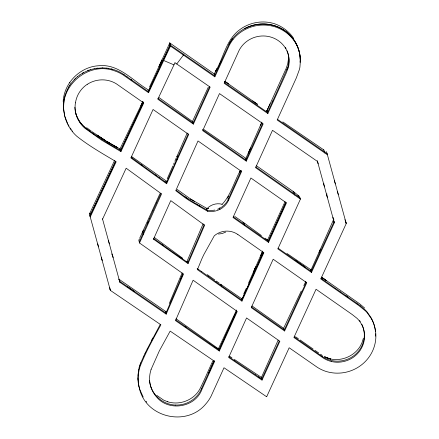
<?xml version="1.0" encoding="UTF-8"?>
<svg xmlns="http://www.w3.org/2000/svg" width="439" height="439" viewBox="0 0 439 439"><rect width="100%" height="100%" fill="white"/><g stroke="black" fill="none" stroke-linecap="round" stroke-linejoin="round"><path stroke-width="0.66" d="M109.651 287.325L110.085 289.29M110.096 289.339L110.37 290.404L89.951 215.878L89.501 213.958L89.984 213.167M300.133 61.515L300.155 58.821A37.82 36.459 -14.3 0 0 244.726 28.562A38.385 37.002 -14.3 0 0 242.438 29.857A37.738 36.382 -14.3 0 0 236.1 34.785A33.485 32.283 -14.3 0 0 232.697 38.522M169.761 43.499L169.717 43.055L169.964 43.609M300.084 62.409L300.128 61.504M137.983 375.032L137.912 378.144M214.88 74.372L169.767 42.951L169.778 43.598M177.488 159.225L188.715 134.449L153.068 109.481L130.888 157.941L166.655 183.754L177.488 159.225L176.862 156.679L177.197 156.119M137.983 375.043L138.784 369.27M63.167 101.524C64.072 82.883 80.216 66.646 98.868 65.729C117.943 63.666 131.936 79.7 146.522 88.755L148.47 90.094M310.944 270.133L320.421 249.209M288.461 58.87L287.726 63.858L286.146 68.446L266.769 111.166M64.05 99.697L63.523 108.115L64.736 115.94M288.522 64.319L288.412 64.945A23.964 23.108 -14.3 0 1 287.979 66.739L287.803 67.326M288.796 65.384L288.681 65.998A23.964 23.108 -14.3 0 1 288.247 67.793L286.113 73.357L267.861 113.547L224.159 83.273L239.063 50.458A26.598 25.643 -14.3 0 1 244.249 43.51A27.163 26.186 -14.3 0 1 247.98 40.542A25.649 24.727 -14.3 0 1 249.341 39.691A26.549 25.594 -14.3 0 1 277.728 40.245A26.549 25.594 -14.3 0 1 288.813 65.389M64.05 99.708L64.374 98.056M261.271 377.754L278.134 340.154M138.784 369.281L139.437 366.664M363.349 338.409L361.939 342.859L360.392 345.959C353.4 357.829 337.24 363.135 324.761 356.951L330.814 359.179L324.366 356.644M64.374 98.062L65.23 94.829M139.092 367.97L139.201 367.531M139.437 366.669L139.69 365.808M323.779 183.266L323.845 184.506M139.695 365.819L139.964 364.963M287.797 67.315L279.402 86.401M65.235 94.84L67.189 89.852M333.892 219.357L333.547 219.879L334.309 222.798L311.492 272.46L277.86 248.902L300.43 199.087L299.277 196.332L297.84 195.651M151.076 369.473L159.33 350.893L170.167 331.105L214.638 361.374L201.841 389.612C195.179 407.518 168.933 411.744 156.767 397.24A29.237 28.189 -14.3 0 1 151.164 387.835M139.97 364.974L140.26 364.129M140.26 364.134L140.414 363.711M101.645 257.194L101.623 258.203M140.414 363.722L140.568 363.3M286.941 69.702L287.183 69.093M140.573 363.311L140.732 362.894M140.732 362.905L143.41 356.923M182.108 272.915L169.361 303.376M260.387 125.823L261.896 122.196M173.52 164.416L174.19 162.836M174.859 161.245L176.209 158.045M285.059 201.6L267.494 240.226M172.834 166.035L167.232 178.783M176.67 159.439L174.217 165.212M176.676 159.45L188.205 133.911M174.217 165.201L166.381 182.695L166.655 183.754M240.309 170.601L239.326 172.884L240.424 170.414C234.091 181.62 230.985 195.081 221.98 204.47M204.146 224.636L187.771 262.555L167.967 248.748M180.385 279.643L182.838 273.963M188.046 263.609L204.623 225.234L170.766 200.623L153.507 239.184L188.046 263.609L187.486 261.644L187.074 261.457A3.007 0.39 -72 0 0 186.822 261.869M182.838 273.958L166.606 311.525M260.519 256.019L262.67 251.053M166.601 311.514L165.92 313.106L166.189 314.159L119.88 282.288L102.468 218.743M166.189 314.159L183.529 274.046L139.525 242.997L138.806 240.171L139.251 239.255A3.638 0.873 -13.8 0 1 139.695 238.948M248.485 283.221L262.5 251.421M149.496 218.776L139.256 241.944L139.728 242.273M147.252 223.928L148.366 221.382M139.525 242.997L161.557 193.928L126.158 168.203L102.561 219.16M149.501 218.787L152.997 210.852M187.201 133.055L176.862 156.597M248.254 153.101L261.842 122.157M254.697 269.167L255.701 266.879L253.325 272.251M319.032 252.321L333.58 219.566M203.081 223.868L186.915 261.595M243.771 293.85L246.027 288.774M139.767 238.015L159.911 193.758M152.997 210.863L156.569 202.933M157.859 98.358L193.127 123.068L209.557 86.818M174.963 62.755L157.826 99.209L193.396 124.122L210.171 87.136L175.04 62.804M266.808 111.078L270.139 103.736M245.933 159.796L245.719 158.611L250.587 147.948M241.329 170.425L228.231 199.339A18.861 18.18 -14.3 0 1 217.481 209.266M262.44 123.836L246.01 160.103L202.423 129.571M272.888 100.794L267.592 112.488L267.861 113.547M279.402 86.39L272.01 102.748M228.505 200.393L241.604 171.49L198.016 140.963L175.754 190.658L184.665 197.396A138.406 133.434 -14.3 0 0 189.132 200.458L207.548 211.236A18.844 18.164 -14.3 0 0 219.934 209.354A18.861 18.18 -14.3 0 0 228.505 200.393L227.781 197.391L228.296 196.71M246.284 161.162L263.186 123.858L219.484 93.589L202.697 130.635L246.284 161.162L245.966 159.922M201.441 388.828L201.567 388.548M208.646 372.936L214.155 360.77L200.524 390.776A26.51 25.555 -14.3 0 1 175.353 405.032M216.394 348.143L219.05 349.987L236.429 311.619L219.05 349.987L219.324 351.041L175.501 320.591L193.111 280.219L237.263 311.449L219.324 351.041M268.558 242.388L286.453 202.9L250.899 178.004L233.01 217.486L268.558 242.388L268.278 241.285L285.899 202.456M241.675 300.067L263.334 252.266L241.675 300.067L221.399 285.86L220.943 284.467L220.351 284.214M233.422 216.904L268.289 241.329L285.904 202.461M237.839 234.486A18.844 18.164 -14.3 0 0 214.287 235.798L203.937 254.422A138.406 133.434 -14.3 0 0 201.649 259.323L197.418 269.65L241.944 301.121L263.877 252.716L237.856 234.486M169.717 43.055L149.436 87.174M208.267 87.24L192.194 122.004M214.863 76.836L214.589 75.771L170.321 45.107L170.595 46.172L214.863 76.836L229.213 45.546A37.606 36.256 -14.3 0 1 232.632 40.064L232.983 39.598M212.822 361.006C208.273 370.505 204.333 380.317 199.509 389.684C193.209 400.406 179.31 405.565 167.522 401.718L167.797 401.822L163.593 400.11L156.921 395.473M158.896 66.613L161.98 59.858M220.082 63.743L228.938 44.476A37.606 36.256 -14.3 0 1 232.357 39L232.708 38.533M221.069 61.608L214.594 75.782L214.21 74.142L216.795 68.775L215.489 71.557C223.533 57.953 226.019 39.933 239.414 29.945C250.96 21.028 267.664 19.212 280.537 26.384C285.729 29.298 290.283 33.287 293.592 38.259M156.569 202.944L160.992 193.473M279.111 341.273L261.781 379.005L262.017 380.141L228.659 357.467L246.564 317.962L279.873 341.279L262.056 380.059M306.164 282.398L284.324 329.941L284.598 330.995L251.245 307.635L273.179 259.229L306.762 282.749L284.598 330.995M334.035 221.733L311.224 271.401L311.492 272.46M345.729 223.017L345.976 222.474L345.241 220.241M266.692 396.686L289.169 347.765L316.996 367.092A37.633 36.283 -14.3 0 0 323.225 370.39L324.037 370.719A32.936 31.751 -14.3 0 0 328.608 372.124A37.738 36.382 -14.3 0 0 335.429 373.101A38.385 37.002 -14.3 0 0 337.717 373.15A37.82 36.459 -14.3 0 0 371.471 318.901M345.976 222.485L346.245 223.539L320.783 278.963L358.751 305.489L365.55 311.031A32.349 31.191 -14.3 0 1 367.405 313.023L371.465 318.901M114.552 160.537L89.501 213.958M266.572 111.544L267.713 109.081M143.416 356.934L144.146 355.343M218.617 348.325L236.522 310M332.965 217.217L333.272 218.874M89.984 215.889L115.671 161.168L89.99 215.895L90.236 216.998L116.181 161.728C102.715 153.727 88.98 145.913 76.682 136.15C70.487 130.592 66.168 123.024 64.462 114.875M109.734 144.277L120.665 150.544L143.213 102.496L120.665 150.544L120.934 151.603L101.508 140.068L84.925 128.27A31.153 30.033 -14.3 0 1 79.629 122.223A30.077 28.996 -14.3 0 1 75.623 112.428M64.385 114.255C57.997 86.724 88.162 60.966 114.42 70.811A38.116 36.744 -14.3 0 1 122.476 74.526A33.057 31.871 -14.3 0 1 123.101 74.921L148.574 92.728L148.294 91.641L170.151 45.124L169.959 44.092M127.069 76.792L148.305 91.669L170.151 45.129M120.934 151.603L143.767 102.967L116.308 83.783A26.51 25.555 -14.3 0 0 87.361 84.283M148.574 92.728L170.42 46.188L170.162 45.091M144.151 355.354L144.892 353.763M301.242 291.035L283.391 328.729M140.804 105.794L142.862 101.497M144.892 353.774L145.644 352.188M164.866 181.581L166.381 182.695L167.1 181.192M145.644 352.199L147.169 349.049M142.938 101.393L119.715 149.496M67.189 89.863L68.725 86.938M303.815 285.553L305.873 281.377M147.169 349.06L160.306 324.322M151.554 340.401L152.832 337.975M68.352 87.608L69.516 85.649M69.708 82.516L69.878 82.225M283.468 328.586L283.803 328.421L284.143 329.255M69.521 85.66L69.933 85.018M69.933 85.023L70.789 83.783M326.841 193.78L326.835 195.388M70.794 83.789L74.646 79.256M176.752 63.99L183.425 55.062L183.151 53.997M214.221 74.109L214.671 74.229M267.565 240.254L267.933 240.276L268.278 241.285M207.301 208.377C211.033 204.437 216.97 202.813 222.189 204.289M74.652 79.261L75.722 78.224M218.232 349.065A2.788 0.34 -70.8 0 1 218.419 348.791L219.045 349.954M75.722 78.23L77.407 76.748M77.407 76.759L79.788 74.937M79.794 74.948L83.613 72.572L89.101 70.13M82.312 73.324L83.619 72.583M245.763 158.545L245.906 158.523A2.788 0.444 41.3 0 1 246.301 158.655M225.69 232.088L222.189 233.532L218.485 234.064M323.329 149.962L324.009 150.138L324.805 152.992M87.696 70.674L90.527 69.653M293.186 191.805L293.702 191.816L298.888 195.964M90.533 69.664L94.906 68.566M325.996 151.729L326.528 151.872L326.94 153.09M143.147 230.87L142.631 231.551L143.35 234.558M94.906 68.555L102.38 67.875M148.195 90.088L148.294 91.641M96.388 68.314L97.881 68.116M102.375 67.864L106.869 68.149M106.864 68.144L108.351 68.358M108.345 68.347L114.145 69.752A38.116 36.744 -14.3 0 1 122.201 73.461A33.057 31.871 -14.3 0 1 122.832 73.867L124.056 74.685M111.281 68.945L112.719 69.324M173.981 64.879L163.703 60.494L163.434 59.43M148.585 90.236L148.492 90.193A2.65 0.412 40.8 0 0 148.206 90.094M261.435 235.578L243.464 222.425L242.899 222.419A3.699 0.894 -54.4 0 0 242.745 222.54M113.975 145.715L117.372 147.608L106.721 141.391L120.209 149.084L120.665 150.544M193.818 202.516L207.279 210.182A18.861 18.18 -14.3 0 0 214.797 210.045M198.922 205.54L200.184 206.264M196.376 204.053L197.649 204.804M107.912 143.185L109.739 144.288M194.614 201.561L190.597 199.037L206.802 208.393L208.569 208.569L206.549 208.366L207.548 211.236M109.959 143.323L105.821 140.815M107.912 143.191L95.252 135.02M193.824 202.522L188.863 199.388A138.406 133.434 -14.3 0 1 184.396 196.343L181.312 194.076M111.753 253.94L112.664 255.904M105.349 140.524L97.052 135.157L105.783 140.815L91.992 131.64M243.464 222.425L234.744 216.427M101.239 139.015L102.446 139.794M311.251 269.969L286.947 253.473M234.316 359.398L261.194 377.26L261.392 377.749M97.634 136.644L98.83 137.44M197.144 268.586L198.669 269.606M322.391 355.513L320.519 354.224M322.484 356.649L323.192 357.121A26.598 25.643 -14.3 0 0 331.198 360.463A27.163 26.186 -14.3 0 0 335.923 361.121A25.649 24.727 -14.3 0 0 338.573 361.149A26.532 25.583 -14.3 0 0 361.829 324.262M166.172 311.778L118.777 279.111M229.548 356.205L231.907 357.796M323.817 149.913L282.82 121.921M190.921 199.229L177.186 189.445M198.664 269.601L201.797 271.741M228.851 356.72L234.75 360.743M234.3 360.446L255.229 374.632M255.229 374.621L261.726 379.027M266.561 396.708L224.005 367.745L211.164 396.005A33.057 31.871 -14.3 0 1 210.654 396.988A38.116 36.744 -14.3 0 1 205.792 403.957C186.597 427.328 145.177 417.544 139.234 387.621M166.359 181.071L131.59 156.52M321.787 356.172L322.484 356.66M258.494 376.849L260.118 377.963M356.55 303.086L340.477 291.891M94.659 134.614L95.252 135.031M118.98 279.341L119.606 281.229L165.92 313.106L165.722 312.118M127.7 286.804L134.191 291.271M204.064 129.626L245.209 157.864M356.55 303.075L357.834 303.975M283.72 328.372L252.068 305.983M175.682 319.844L186.268 327.192M224.28 82.483L267.592 112.488L267.313 111.352M277.58 119.403L327.115 153.721L346.245 223.539M317.732 162.21L317.523 161.475L272.509 130.317L255.58 167.676L300.43 199.087M124.05 74.674L127.069 76.798M94.067 134.202L94.659 134.619M179.112 256.639L181.318 258.17M184.879 326.221L209.672 343.485M214.786 347.029L209.666 343.474M214.254 346.667L216.394 348.149M93.48 133.791L94.072 134.213M220.905 284.401L241.735 298.75L241.477 299.069L241.944 301.121M201.792 271.736L208.212 276.268M224.746 81.286L257.55 104.356M320.975 278.222L322.38 279.209M345.433 295.376L347.907 297.104M313.139 349.06L300.144 339.967M314.982 350.349L318.67 352.929M252.727 100.965L257.391 104.235M256.585 165.827L293.702 191.816L294.624 195.02M130.685 79.327L131.892 80.172M255.794 166.952L300.161 198.033M321.798 277.349L359.481 303.678L364.677 308.063M335.506 288.412L322.374 279.199M295.068 260.08L305.588 267.45M277.975 248.106L311.224 271.401L310.966 270.369M92.887 133.379L93.48 133.802M207.296 274.638L214.814 279.972M295.524 336.735L298.377 338.732M153.425 238.251L165.777 247.184M251.404 306.877L284.324 329.941L284.165 329.343M294.317 336.927L321.792 356.177M340.477 291.902L335.506 288.401M92.3 132.968L92.892 133.39M176.061 318.763L218.424 348.769M224.812 81.347L228.582 84.019L224.927 81.418M357.829 303.964L360.479 305.901M91.713 132.551L92.305 132.973M182.728 258.286L154.303 237.439M159.011 97.557L192.551 121.559A2.678 0.368 -71.8 0 0 192.353 121.74M155.56 174.903L159.461 177.696M156.339 175.468L146.637 168.494M91.718 132.562L87.877 129.741M159.461 177.691L164.866 181.587M208.212 276.257L215.961 281.887M165.777 247.173L167.972 248.759M321.787 277.36L326.21 280.548L321.403 277.069M265.013 238.174L267.933 240.276M146.642 168.505L132.073 157.936M131.102 157.228L132.079 157.941M216.323 281.053L219.363 283.259M161.497 244.089L163.615 245.62M140.804 164.268L142.258 165.322M91.345 131.179L86.593 127.645M215.961 281.876L221.393 285.822L221.673 286.925M89.068 130.635L89.364 130.855M88.475 130.196L88.771 130.416M181.312 194.087L176.198 190.153M87.882 129.752L87.284 129.291M87.29 129.302L85.221 127.689M360.479 305.89L365.281 309.978A32.349 31.191 -14.3 0 1 367.136 311.97L371.196 317.847A37.82 36.459 -14.3 0 1 375.422 331.379M86.099 128.397L86.395 128.622M108.246 240.512L108.888 242.13M85.221 127.7L84.65 127.206A30.807 29.704 -14.3 0 1 75.267 111.38A30.807 29.704 -14.3 0 0 84.661 127.206M243.535 222.474L244.073 223.692M334.326 180.769L335.374 183.897M344.856 219.747L345.164 220.12M72.38 130.871L72.671 131.228M146.05 401.257L146.758 402.124M169.783 42.956L170.08 43.708M261.243 377.183L261.419 377.842M71.277 129.472L70.745 128.742M70.235 128.012L70.487 128.391M69.038 126.158L68.155 124.616M143.196 397.07L139.723 389.272M337.377 191.431L338.26 194.417M261.221 377.282L261.364 377.661M67.749 123.847L64.89 116.544M267.252 111.171L266.956 111.04A2.563 0.373 -71 0 0 266.769 111.259M317.523 161.475L317.375 160.937M327 153.288L327.39 154.775L277.185 120.006L296.33 77.89L299.354 69.664A32.349 31.191 -14.3 0 0 299.936 67.008L300.43 59.885A37.82 36.459 -14.3 0 0 245 29.627A38.385 37.002 -14.3 0 0 242.712 30.922A37.738 36.382 -14.3 0 0 236.374 35.839A33.485 32.283 -14.3 0 0 232.966 39.592M261.457 377.759L261.556 378.33M244.095 223.769L244.578 225.591M166.205 182.009L166.074 181.494M166.216 182.048L166.31 182.399M101.667 258.384L101.919 259.531M112.686 255.975L113.108 257.605M261.534 378.023L261.693 378.901M317.381 161.003L334.309 222.798M192.847 121.91L193.127 123.068M108.998 242.537L109.333 243.837M326.857 195.465L326.934 195.767M323.977 184.956L324.459 186.877M153.529 238.179L153.848 239.425M333.662 220.438L333.3 219.012M327.346 197.396L326.995 196.035M318.138 163.835L317.792 162.474M219.934 209.354L219.555 207.861M193.127 123.057L193.396 124.122M170.195 45.019L170.502 46.111M119.606 281.223L119.88 282.288M110.14 289.367L110.414 290.431L160.91 324.805C153.43 338.381 145.77 351.996 140.101 366.45C137.956 373.051 137.588 380.223 139.092 387.006M101.919 259.52L102.194 260.585M98.418 246.817L97.754 243.864M261.71 378.961L261.617 378.319M170.134 45.069L169.937 44.004M138.823 385.936L139.509 388.685M169.888 44.109L169.893 43.812M169.866 44.015L169.871 43.708M138.823 385.947L138.219 382.512M138.225 382.523L137.972 379.894M137.928 379.016L137.978 379.905M137.906 378.133L137.934 379.022M119.77 149.496A2.672 0.373 -70.2 0 1 120.056 149.112M89.946 213.156A3.688 1.048 11.5 0 1 90.22 213.052M75.354 111.358A29.237 28.189 -14.3 0 1 74.844 107.231M192.831 121.521A13.752 2.299 -69.4 0 1 192.973 121.57M375.581 333.755A37.82 36.459 -14.3 0 1 375.575 336.142M359.552 320.503A26.741 25.786 -14.3 0 1 360.271 321.54M175.348 405.098A27.328 26.351 -14.3 0 1 155.669 395.105M155.598 395.144A29.237 28.189 -14.3 0 1 150.89 386.77A30.077 28.996 -14.3 0 1 149.463 380.361M228.938 44.487A37.606 36.256 -14.3 0 1 232.363 39.011M244.726 28.568A37.82 36.459 -14.3 0 1 300.161 58.831M287.084 50.787A26.549 25.594 -14.3 0 1 288.544 64.324M285.41 47.428A26.549 25.594 -14.3 0 1 286.025 48.52M267.302 111.056A13.45 2.277 -68.7 0 1 267.362 111.155M228.253 196.683A3.567 0.927 25.1 0 1 228.505 196.656M143.196 230.903A3.567 0.889 23.8 0 1 143.328 230.892M293.005 191.942A3.605 0.642 -45.2 0 1 293.131 191.876M220.268 284.209A3.084 0.774 -54.5 0 1 220.367 284.181M165.596 311.981A13.664 2.135 39.3 0 1 165.706 311.882L165.964 311.761A2.93 0.395 40.6 0 1 166.112 311.794M177.213 156.13A2.93 0.724 22.8 0 1 177.323 156.108M165.975 181.411A12.44 2.14 40.3 0 1 165.986 181.296M166.227 181.104A2.667 0.401 42.4 0 1 166.557 181.225M267.494 240.402A3.128 0.39 -70.9 0 1 267.549 240.32M241.774 298.783A2.969 0.373 39.7 0 1 241.916 298.844M310.763 270.199A13.56 2.063 39.6 0 1 310.9 270.095M311.108 269.963A2.821 0.362 40.6 0 1 311.421 270.078M188.863 199.388A138.406 133.434 -14.3 0 1 184.391 196.332M75.492 102.83A27.328 26.351 -14.3 0 1 87.328 84.233M75.629 112.422A29.237 28.189 -14.3 0 1 75.409 102.825M151.082 387.862A30.807 29.704 -14.3 0 1 151.087 369.473M331.472 361.527A26.598 25.643 -14.3 0 1 323.472 358.164L293.883 337.503L316.053 289.252L352.276 314.576L356.951 318.28A23.964 23.108 -14.3 0 1 358.24 319.603L358.652 320.075A26.741 25.786 -14.3 0 1 360.545 322.605A26.532 25.583 -14.3 0 1 361.445 348.286A26.532 25.583 -14.3 0 1 338.842 362.186A25.649 24.727 -14.3 0 1 336.197 362.191A27.163 26.186 -14.3 0 1 331.472 361.516"/></g></svg>
